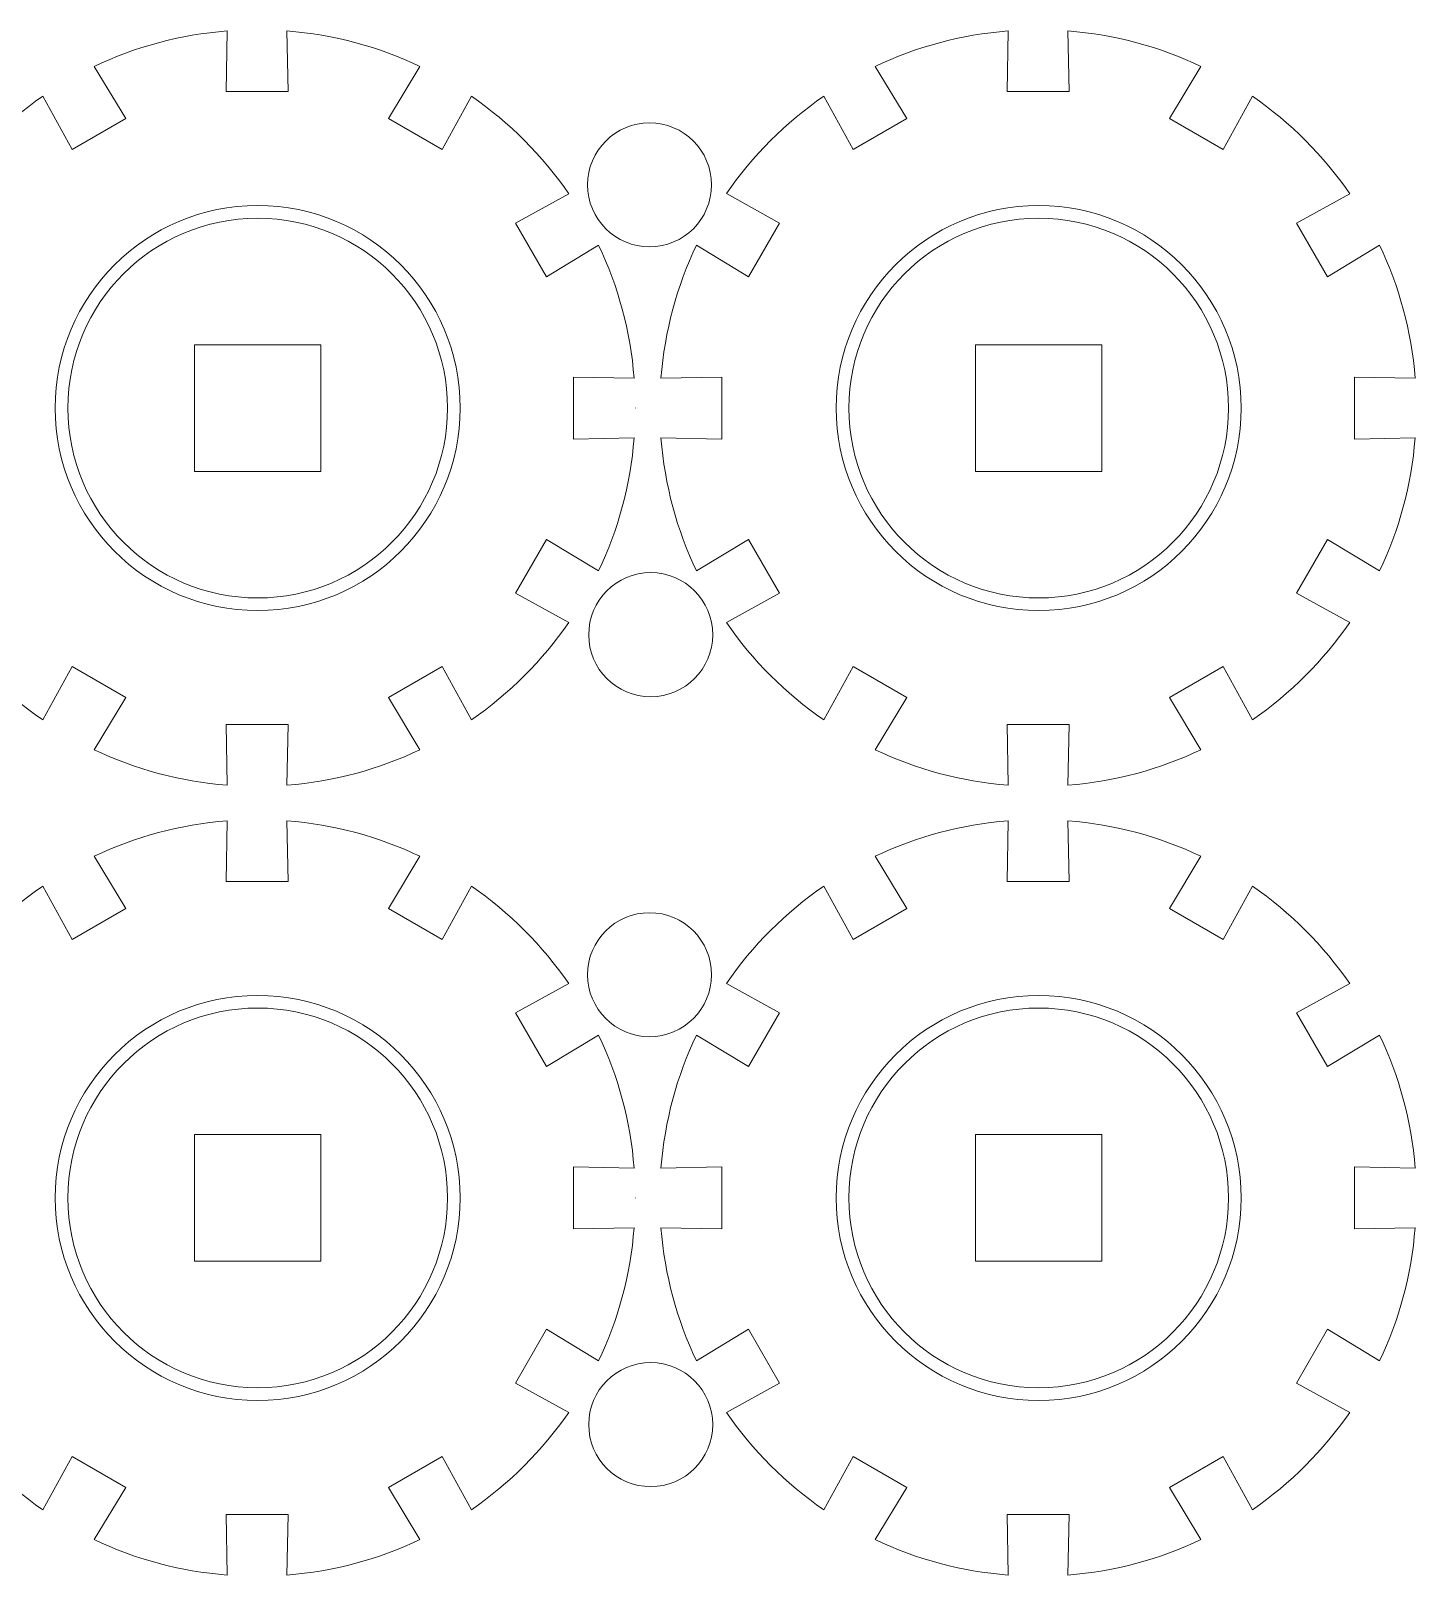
# Model space of a CAD drawing. Header units: centimetres. Extents: x -226 to -75, y 0 to 222.
# Drawn here: x -221.7 to -216.23, y 8.6 to 14.7 of the extents above; entities that cross this region are included whole.
import ezdxf

# ---------------------------------------------------------------- set-up
doc = ezdxf.new("R2010")
doc.units = ezdxf.units.CM
doc.header["$MEASUREMENT"] = 0
doc.layers.add('layer 1', color=7, linetype='Continuous')

msp = doc.modelspace()

# ---------------------------------------------------------------- linework, layer by layer
at = {"layer": 'layer 1', "color": 1, "lineweight": 9}
for points, knots in [([(-219.78056, 12.47639), (-219.78056, 12.47639), (-219.65805, 12.68855), (-219.65805, 12.68855), (-219.65805, 12.68855), (-219.65805, 12.68855), (-219.45216, 12.56395), (-219.45216, 12.56395), (-219.45216, 12.56395), (-219.37512, 12.72534), (-219.3265, 12.90275), (-219.31193, 13.08976), (-219.31193, 13.08976), (-219.31193, 13.08976), (-219.55189, 13.08486), (-219.55189, 13.08486), (-219.55189, 13.08486), (-219.55189, 13.08486), (-219.55189, 13.32986), (-219.55189, 13.32986), (-219.55189, 13.32986), (-219.55189, 13.32986), (-219.31193, 13.32492), (-219.31193, 13.32492), (-219.31193, 13.32492), (-219.32647, 13.51193), (-219.37508, 13.68934), (-219.45213, 13.8507), (-219.45213, 13.8507), (-219.45213, 13.8507), (-219.65808, 13.72621), (-219.65808, 13.72621), (-219.65808, 13.72621), (-219.65808, 13.72621), (-219.7806, 13.93833), (-219.7806, 13.93833), (-219.7806, 13.93833), (-219.7806, 13.93833), (-219.57003, 14.05419), (-219.57003, 14.05419), (-219.57003, 14.05419), (-219.67374, 14.20472), (-219.80424, 14.33521), (-219.95477, 14.439), (-219.95477, 14.439), (-219.95477, 14.439), (-220.07072, 14.22842), (-220.07072, 14.22842), (-220.07072, 14.22842), (-220.07072, 14.22842), (-220.28289, 14.35094), (-220.28289, 14.35094), (-220.28289, 14.35094), (-220.28289, 14.35094), (-220.15825, 14.55689), (-220.15825, 14.55689), (-220.15825, 14.55689), (-220.31961, 14.63391), (-220.49706, 14.68255), (-220.68403, 14.69716), (-220.68403, 14.69716), (-220.68403, 14.69716), (-220.67916, 14.45716), (-220.67916, 14.45716), (-220.67916, 14.45716), (-220.67916, 14.45716), (-220.92416, 14.45716), (-220.92416, 14.45716), (-220.92416, 14.45716), (-220.92416, 14.45716), (-220.91926, 14.69716), (-220.91926, 14.69716), (-220.91926, 14.69716), (-221.10627, 14.68255), (-221.28365, 14.63398), (-221.44501, 14.55689), (-221.44501, 14.55689), (-221.44501, 14.55689), (-221.32048, 14.35101), (-221.32048, 14.35101), (-221.32048, 14.35101), (-221.32048, 14.35101), (-221.53267, 14.22849), (-221.53267, 14.22849), (-221.53267, 14.22849), (-221.53267, 14.22849), (-221.64852, 14.439), (-221.64852, 14.439), (-221.64852, 14.439), (-221.79905, 14.33528), (-221.92958, 14.20479), (-222.03326, 14.05426), (-222.03326, 14.05426), (-222.03326, 14.05426), (-221.82283, 13.93833), (-221.82283, 13.93833), (-221.82283, 13.93833), (-221.82283, 13.93833), (-221.94528, 13.72621), (-221.94528, 13.72621), (-221.94528, 13.72621), (-221.94528, 13.72621), (-222.15116, 13.85077), (-222.15116, 13.85077), (-222.15116, 13.85077), (-222.22828, 13.68941), (-222.27689, 13.51197), (-222.29146, 13.32499), (-222.29146, 13.32499), (-222.29146, 13.32499), (-222.05154, 13.32986), (-222.05154, 13.32986), (-222.05154, 13.32986), (-222.05154, 13.32986), (-222.0515, 13.08486), (-222.0515, 13.08486), (-222.0515, 13.08486), (-222.0515, 13.08486), (-222.29146, 13.08983), (-222.29146, 13.08983), (-222.29146, 13.08983), (-222.27689, 12.90282), (-222.22828, 12.72541), (-222.1512, 12.56402), (-222.1512, 12.56402), (-222.1512, 12.56402), (-221.94535, 12.68855), (-221.94535, 12.68855), (-221.94535, 12.68855), (-221.94535, 12.68855), (-221.82283, 12.47639), (-221.82283, 12.47639), (-221.82283, 12.47639), (-221.82283, 12.47639), (-222.0333, 12.36057), (-222.0333, 12.36057), (-222.0333, 12.36057), (-221.92958, 12.21), (-221.79909, 12.07944), (-221.64852, 11.97576), (-221.64852, 11.97576), (-221.64852, 11.97576), (-221.53271, 12.18616), (-221.53271, 12.18616), (-221.53271, 12.18616), (-221.53271, 12.18616), (-221.32051, 12.06374), (-221.32051, 12.06374), (-221.32051, 12.06374), (-221.32051, 12.06374), (-221.44508, 11.85786), (-221.44508, 11.85786), (-221.44508, 11.85786), (-221.28368, 11.78082), (-221.10627, 11.73217), (-220.91926, 11.71763), (-220.91926, 11.71763), (-220.91926, 11.71763), (-220.92416, 11.95756), (-220.92416, 11.95756), (-220.92416, 11.95756), (-220.92416, 11.95756), (-220.67916, 11.95756), (-220.67916, 11.95756), (-220.67916, 11.95756), (-220.67916, 11.95756), (-220.68406, 11.71763), (-220.68406, 11.71763), (-220.68406, 11.71763), (-220.49713, 11.73217), (-220.31968, 11.78082), (-220.15832, 11.85786), (-220.15832, 11.85786), (-220.15832, 11.85786), (-220.28285, 12.06374), (-220.28285, 12.06374), (-220.28285, 12.06374), (-220.28285, 12.06374), (-220.07069, 12.18623), (-220.07069, 12.18623), (-220.07069, 12.18623), (-220.07069, 12.18623), (-219.95484, 11.97576), (-219.95484, 11.97576), (-219.95484, 11.97576), (-219.80431, 12.07944), (-219.67381, 12.21), (-219.5701, 12.3605), (-219.5701, 12.3605), (-219.5701, 12.3605), (-219.78056, 12.47639), (-219.78056, 12.47639)], [0, 0, 0, 0, 0.0204082, 0.0204082, 0.0204082, 0.0204082, 0.0408163, 0.0408163, 0.0408163, 0.0408163, 0.0612245, 0.0612245, 0.0612245, 0.0612245, 0.0816327, 0.0816327, 0.0816327, 0.0816327, 0.1020408, 0.1020408, 0.1020408, 0.1020408, 0.122449, 0.122449, 0.122449, 0.122449, 0.1428571, 0.1428571, 0.1428571, 0.1428571, 0.1632653, 0.1632653, 0.1632653, 0.1632653, 0.1836735, 0.1836735, 0.1836735, 0.1836735, 0.2040816, 0.2040816, 0.2040816, 0.2040816, 0.2244898, 0.2244898, 0.2244898, 0.2244898, 0.244898, 0.244898, 0.244898, 0.244898, 0.2653061, 0.2653061, 0.2653061, 0.2653061, 0.2857143, 0.2857143, 0.2857143, 0.2857143, 0.3061224, 0.3061224, 0.3061224, 0.3061224, 0.3265306, 0.3265306, 0.3265306, 0.3265306, 0.3469388, 0.3469388, 0.3469388, 0.3469388, 0.3673469, 0.3673469, 0.3673469, 0.3673469, 0.3877551, 0.3877551, 0.3877551, 0.3877551, 0.4081633, 0.4081633, 0.4081633, 0.4081633, 0.4285714, 0.4285714, 0.4285714, 0.4285714, 0.4489796, 0.4489796, 0.4489796, 0.4489796, 0.4693878, 0.4693878, 0.4693878, 0.4693878, 0.4897959, 0.4897959, 0.4897959, 0.4897959, 0.5102041, 0.5102041, 0.5102041, 0.5102041, 0.5306122, 0.5306122, 0.5306122, 0.5306122, 0.5510204, 0.5510204, 0.5510204, 0.5510204, 0.5714286, 0.5714286, 0.5714286, 0.5714286, 0.5918367, 0.5918367, 0.5918367, 0.5918367, 0.6122449, 0.6122449, 0.6122449, 0.6122449, 0.6326531, 0.6326531, 0.6326531, 0.6326531, 0.6530612, 0.6530612, 0.6530612, 0.6530612, 0.6734694, 0.6734694, 0.6734694, 0.6734694, 0.6938776, 0.6938776, 0.6938776, 0.6938776, 0.7142857, 0.7142857, 0.7142857, 0.7142857, 0.7346939, 0.7346939, 0.7346939, 0.7346939, 0.755102, 0.755102, 0.755102, 0.755102, 0.7755102, 0.7755102, 0.7755102, 0.7755102, 0.7959184, 0.7959184, 0.7959184, 0.7959184, 0.8163265, 0.8163265, 0.8163265, 0.8163265, 0.8367347, 0.8367347, 0.8367347, 0.8367347, 0.8571429, 0.8571429, 0.8571429, 0.8571429, 0.877551, 0.877551, 0.877551, 0.877551, 0.8979592, 0.8979592, 0.8979592, 0.8979592, 0.9183673, 0.9183673, 0.9183673, 0.9183673, 0.9387755, 0.9387755, 0.9387755, 0.9387755, 0.9591837, 0.9591837, 0.9591837, 0.9591837, 1, 1, 1, 1]), ([(-216.69486, 12.47639), (-216.69486, 12.47639), (-216.57234, 12.68855), (-216.57234, 12.68855), (-216.57234, 12.68855), (-216.57234, 12.68855), (-216.36646, 12.56395), (-216.36646, 12.56395), (-216.36646, 12.56395), (-216.28941, 12.72534), (-216.2408, 12.90275), (-216.22623, 13.08976), (-216.22623, 13.08976), (-216.22623, 13.08976), (-216.46619, 13.08486), (-216.46619, 13.08486), (-216.46619, 13.08486), (-216.46619, 13.08486), (-216.46619, 13.32986), (-216.46619, 13.32986), (-216.46619, 13.32986), (-216.46619, 13.32986), (-216.22623, 13.32492), (-216.22623, 13.32492), (-216.22623, 13.32492), (-216.24076, 13.51193), (-216.28938, 13.68934), (-216.36642, 13.8507), (-216.36642, 13.8507), (-216.36642, 13.8507), (-216.57238, 13.72621), (-216.57238, 13.72621), (-216.57238, 13.72621), (-216.57238, 13.72621), (-216.6949, 13.93833), (-216.6949, 13.93833), (-216.6949, 13.93833), (-216.6949, 13.93833), (-216.48432, 14.05419), (-216.48432, 14.05419), (-216.48432, 14.05419), (-216.58804, 14.20472), (-216.71853, 14.33521), (-216.86906, 14.439), (-216.86906, 14.439), (-216.86906, 14.439), (-216.98502, 14.22842), (-216.98502, 14.22842), (-216.98502, 14.22842), (-216.98502, 14.22842), (-217.19718, 14.35094), (-217.19718, 14.35094), (-217.19718, 14.35094), (-217.19718, 14.35094), (-217.07254, 14.55689), (-217.07254, 14.55689), (-217.07254, 14.55689), (-217.2339, 14.63391), (-217.41135, 14.68255), (-217.59832, 14.69716), (-217.59832, 14.69716), (-217.59832, 14.69716), (-217.59346, 14.45716), (-217.59346, 14.45716), (-217.59346, 14.45716), (-217.59346, 14.45716), (-217.83846, 14.45716), (-217.83846, 14.45716), (-217.83846, 14.45716), (-217.83846, 14.45716), (-217.83356, 14.69716), (-217.83356, 14.69716), (-217.83356, 14.69716), (-218.02056, 14.68255), (-218.19794, 14.63398), (-218.3593, 14.55689), (-218.3593, 14.55689), (-218.3593, 14.55689), (-218.23477, 14.35101), (-218.23477, 14.35101), (-218.23477, 14.35101), (-218.23477, 14.35101), (-218.44697, 14.22849), (-218.44697, 14.22849), (-218.44697, 14.22849), (-218.44697, 14.22849), (-218.56282, 14.439), (-218.56282, 14.439), (-218.56282, 14.439), (-218.71335, 14.33528), (-218.84388, 14.20479), (-218.94756, 14.05426), (-218.94756, 14.05426), (-218.94756, 14.05426), (-218.73713, 13.93833), (-218.73713, 13.93833), (-218.73713, 13.93833), (-218.73713, 13.93833), (-218.85958, 13.72621), (-218.85958, 13.72621), (-218.85958, 13.72621), (-218.85958, 13.72621), (-219.06546, 13.85077), (-219.06546, 13.85077), (-219.06546, 13.85077), (-219.14257, 13.68941), (-219.19119, 13.51197), (-219.20576, 13.32499), (-219.20576, 13.32499), (-219.20576, 13.32499), (-218.96583, 13.32986), (-218.96583, 13.32986), (-218.96583, 13.32986), (-218.96583, 13.32986), (-218.9658, 13.08486), (-218.9658, 13.08486), (-218.9658, 13.08486), (-218.9658, 13.08486), (-219.20576, 13.08983), (-219.20576, 13.08983), (-219.20576, 13.08983), (-219.19119, 12.90282), (-219.14257, 12.72541), (-219.06549, 12.56402), (-219.06549, 12.56402), (-219.06549, 12.56402), (-218.85965, 12.68855), (-218.85965, 12.68855), (-218.85965, 12.68855), (-218.85965, 12.68855), (-218.73713, 12.47639), (-218.73713, 12.47639), (-218.73713, 12.47639), (-218.73713, 12.47639), (-218.94759, 12.36057), (-218.94759, 12.36057), (-218.94759, 12.36057), (-218.84388, 12.21), (-218.71338, 12.07944), (-218.56282, 11.97576), (-218.56282, 11.97576), (-218.56282, 11.97576), (-218.447, 12.18616), (-218.447, 12.18616), (-218.447, 12.18616), (-218.447, 12.18616), (-218.23481, 12.06374), (-218.23481, 12.06374), (-218.23481, 12.06374), (-218.23481, 12.06374), (-218.35937, 11.85786), (-218.35937, 11.85786), (-218.35937, 11.85786), (-218.19798, 11.78082), (-218.02056, 11.73217), (-217.83356, 11.71763), (-217.83356, 11.71763), (-217.83356, 11.71763), (-217.83846, 11.95756), (-217.83846, 11.95756), (-217.83846, 11.95756), (-217.83846, 11.95756), (-217.59346, 11.95756), (-217.59346, 11.95756), (-217.59346, 11.95756), (-217.59346, 11.95756), (-217.59836, 11.71763), (-217.59836, 11.71763), (-217.59836, 11.71763), (-217.41142, 11.73217), (-217.23398, 11.78082), (-217.07261, 11.85786), (-217.07261, 11.85786), (-217.07261, 11.85786), (-217.19715, 12.06374), (-217.19715, 12.06374), (-217.19715, 12.06374), (-217.19715, 12.06374), (-216.98498, 12.18623), (-216.98498, 12.18623), (-216.98498, 12.18623), (-216.98498, 12.18623), (-216.86913, 11.97576), (-216.86913, 11.97576), (-216.86913, 11.97576), (-216.7186, 12.07944), (-216.58811, 12.21), (-216.48439, 12.3605), (-216.48439, 12.3605), (-216.48439, 12.3605), (-216.69486, 12.47639), (-216.69486, 12.47639)], [0, 0, 0, 0, 0.0204082, 0.0204082, 0.0204082, 0.0204082, 0.0408163, 0.0408163, 0.0408163, 0.0408163, 0.0612245, 0.0612245, 0.0612245, 0.0612245, 0.0816327, 0.0816327, 0.0816327, 0.0816327, 0.1020408, 0.1020408, 0.1020408, 0.1020408, 0.122449, 0.122449, 0.122449, 0.122449, 0.1428571, 0.1428571, 0.1428571, 0.1428571, 0.1632653, 0.1632653, 0.1632653, 0.1632653, 0.1836735, 0.1836735, 0.1836735, 0.1836735, 0.2040816, 0.2040816, 0.2040816, 0.2040816, 0.2244898, 0.2244898, 0.2244898, 0.2244898, 0.244898, 0.244898, 0.244898, 0.244898, 0.2653061, 0.2653061, 0.2653061, 0.2653061, 0.2857143, 0.2857143, 0.2857143, 0.2857143, 0.3061224, 0.3061224, 0.3061224, 0.3061224, 0.3265306, 0.3265306, 0.3265306, 0.3265306, 0.3469388, 0.3469388, 0.3469388, 0.3469388, 0.3673469, 0.3673469, 0.3673469, 0.3673469, 0.3877551, 0.3877551, 0.3877551, 0.3877551, 0.4081633, 0.4081633, 0.4081633, 0.4081633, 0.4285714, 0.4285714, 0.4285714, 0.4285714, 0.4489796, 0.4489796, 0.4489796, 0.4489796, 0.4693878, 0.4693878, 0.4693878, 0.4693878, 0.4897959, 0.4897959, 0.4897959, 0.4897959, 0.5102041, 0.5102041, 0.5102041, 0.5102041, 0.5306122, 0.5306122, 0.5306122, 0.5306122, 0.5510204, 0.5510204, 0.5510204, 0.5510204, 0.5714286, 0.5714286, 0.5714286, 0.5714286, 0.5918367, 0.5918367, 0.5918367, 0.5918367, 0.6122449, 0.6122449, 0.6122449, 0.6122449, 0.6326531, 0.6326531, 0.6326531, 0.6326531, 0.6530612, 0.6530612, 0.6530612, 0.6530612, 0.6734694, 0.6734694, 0.6734694, 0.6734694, 0.6938776, 0.6938776, 0.6938776, 0.6938776, 0.7142857, 0.7142857, 0.7142857, 0.7142857, 0.7346939, 0.7346939, 0.7346939, 0.7346939, 0.755102, 0.755102, 0.755102, 0.755102, 0.7755102, 0.7755102, 0.7755102, 0.7755102, 0.7959184, 0.7959184, 0.7959184, 0.7959184, 0.8163265, 0.8163265, 0.8163265, 0.8163265, 0.8367347, 0.8367347, 0.8367347, 0.8367347, 0.8571429, 0.8571429, 0.8571429, 0.8571429, 0.877551, 0.877551, 0.877551, 0.877551, 0.8979592, 0.8979592, 0.8979592, 0.8979592, 0.9183673, 0.9183673, 0.9183673, 0.9183673, 0.9387755, 0.9387755, 0.9387755, 0.9387755, 0.9591837, 0.9591837, 0.9591837, 0.9591837, 1, 1, 1, 1]), ([(-219.25102, 13.84402), (-219.38613, 13.84402), (-219.49602, 13.95398), (-219.49602, 14.08903), (-219.49602, 14.08903), (-219.49602, 14.22414), (-219.38613, 14.33407), (-219.25102, 14.33407), (-219.25102, 14.33407), (-219.11597, 14.33407), (-219.00605, 14.22414), (-219.00605, 14.08903), (-219.00605, 14.08903), (-219.00605, 13.95398), (-219.11597, 13.84402), (-219.25102, 13.84402)], [0, 0, 0, 0, 0.2, 0.2, 0.2, 0.2, 0.4, 0.4, 0.4, 0.4, 0.6, 0.6, 0.6, 0.6, 1, 1, 1, 1]), ([(-220.79918, 14.00739), (-220.35736, 14.00739), (-219.99915, 13.64925), (-219.99915, 13.20743), (-219.99915, 13.20743), (-219.99915, 12.76557), (-220.35736, 12.4074), (-220.79918, 12.4074), (-220.79918, 12.4074), (-221.24099, 12.4074), (-221.5992, 12.76557), (-221.5992, 13.20743), (-221.5992, 13.20743), (-221.5992, 13.64925), (-221.24099, 14.00739), (-220.79918, 14.00739)], [0, 0, 0, 0, 0.2, 0.2, 0.2, 0.2, 0.4, 0.4, 0.4, 0.4, 0.6, 0.6, 0.6, 0.6, 1, 1, 1, 1]), ([(-217.71347, 14.00739), (-217.27162, 14.00739), (-216.91344, 13.64925), (-216.91344, 13.20743), (-216.91344, 13.20743), (-216.91344, 12.76557), (-217.27162, 12.4074), (-217.71347, 12.4074), (-217.71347, 12.4074), (-218.15525, 12.4074), (-218.51346, 12.76557), (-218.51346, 13.20743), (-218.51346, 13.20743), (-218.51346, 13.64925), (-218.15525, 14.00739), (-217.71347, 14.00739)], [0, 0, 0, 0, 0.2, 0.2, 0.2, 0.2, 0.4, 0.4, 0.4, 0.4, 0.6, 0.6, 0.6, 0.6, 1, 1, 1, 1]), ([(-220.79918, 13.95737), (-221.21337, 13.95737), (-221.54918, 13.62159), (-221.54918, 13.20743), (-221.54918, 13.20743), (-221.54918, 12.7932), (-221.21337, 12.45743), (-220.79918, 12.45743), (-220.79918, 12.45743), (-220.38494, 12.45743), (-220.04917, 12.7932), (-220.04917, 13.20743), (-220.04917, 13.20743), (-220.04917, 13.62159), (-220.38494, 13.95737), (-220.79918, 13.95737)], [0, 0, 0, 0, 0.2, 0.2, 0.2, 0.2, 0.4, 0.4, 0.4, 0.4, 0.6, 0.6, 0.6, 0.6, 1, 1, 1, 1]), ([(-217.71347, 13.95737), (-218.12763, 13.95737), (-218.46348, 13.62159), (-218.46348, 13.20743), (-218.46348, 13.20743), (-218.46348, 12.7932), (-218.12763, 12.45743), (-217.71347, 12.45743), (-217.71347, 12.45743), (-217.29924, 12.45743), (-216.96347, 12.7932), (-216.96347, 13.20743), (-216.96347, 13.20743), (-216.96347, 13.62159), (-217.29924, 13.95737), (-217.71347, 13.95737)], [0, 0, 0, 0, 0.2, 0.2, 0.2, 0.2, 0.4, 0.4, 0.4, 0.4, 0.6, 0.6, 0.6, 0.6, 1, 1, 1, 1]), ([(-219.3069, 13.20668), (-219.3069, 13.20668), (-219.3069, 13.20738), (-219.3069, 13.20738), (-219.3069, 13.20738), (-219.3069, 13.20738), (-219.3069, 13.20806), (-219.3069, 13.20806), (-219.3069, 13.20806), (-219.3069, 13.20806), (-219.3069, 13.20668), (-219.3069, 13.20668)], [0, 0, 0, 0, 0.25, 0.25, 0.25, 0.25, 0.5, 0.5, 0.5, 0.5, 1, 1, 1, 1]), ([(-219.24633, 12.06718), (-219.38141, 12.06718), (-219.49134, 12.17714), (-219.49134, 12.31225), (-219.49134, 12.31225), (-219.49134, 12.4473), (-219.38141, 12.55722), (-219.24633, 12.55722), (-219.24633, 12.55722), (-219.11122, 12.55722), (-219.00133, 12.4473), (-219.00133, 12.31225), (-219.00133, 12.31225), (-219.00133, 12.17714), (-219.11122, 12.06718), (-219.24633, 12.06718)], [0, 0, 0, 0, 0.2, 0.2, 0.2, 0.2, 0.4, 0.4, 0.4, 0.4, 0.6, 0.6, 0.6, 0.6, 1, 1, 1, 1]), ([(-219.78056, 9.35644), (-219.78056, 9.35644), (-219.65805, 9.5686), (-219.65805, 9.5686), (-219.65805, 9.5686), (-219.65805, 9.5686), (-219.45216, 9.444), (-219.45216, 9.444), (-219.45216, 9.444), (-219.37512, 9.60539), (-219.3265, 9.78281), (-219.31193, 9.96981), (-219.31193, 9.96981), (-219.31193, 9.96981), (-219.55189, 9.96491), (-219.55189, 9.96491), (-219.55189, 9.96491), (-219.55189, 9.96491), (-219.55189, 10.20991), (-219.55189, 10.20991), (-219.55189, 10.20991), (-219.55189, 10.20991), (-219.31193, 10.20497), (-219.31193, 10.20497), (-219.31193, 10.20497), (-219.32647, 10.39198), (-219.37508, 10.56939), (-219.45213, 10.73075), (-219.45213, 10.73075), (-219.45213, 10.73075), (-219.65808, 10.60626), (-219.65808, 10.60626), (-219.65808, 10.60626), (-219.65808, 10.60626), (-219.7806, 10.81838), (-219.7806, 10.81838), (-219.7806, 10.81838), (-219.7806, 10.81838), (-219.57003, 10.93424), (-219.57003, 10.93424), (-219.57003, 10.93424), (-219.67374, 11.08477), (-219.80424, 11.21526), (-219.95477, 11.31905), (-219.95477, 11.31905), (-219.95477, 11.31905), (-220.07072, 11.10847), (-220.07072, 11.10847), (-220.07072, 11.10847), (-220.07072, 11.10847), (-220.28289, 11.23099), (-220.28289, 11.23099), (-220.28289, 11.23099), (-220.28289, 11.23099), (-220.15825, 11.43694), (-220.15825, 11.43694), (-220.15825, 11.43694), (-220.31961, 11.51396), (-220.49706, 11.5626), (-220.68403, 11.57721), (-220.68403, 11.57721), (-220.68403, 11.57721), (-220.67916, 11.33721), (-220.67916, 11.33721), (-220.67916, 11.33721), (-220.67916, 11.33721), (-220.92416, 11.33721), (-220.92416, 11.33721), (-220.92416, 11.33721), (-220.92416, 11.33721), (-220.91926, 11.57721), (-220.91926, 11.57721), (-220.91926, 11.57721), (-221.10627, 11.5626), (-221.28365, 11.51403), (-221.44501, 11.43694), (-221.44501, 11.43694), (-221.44501, 11.43694), (-221.32048, 11.23106), (-221.32048, 11.23106), (-221.32048, 11.23106), (-221.32048, 11.23106), (-221.53267, 11.10854), (-221.53267, 11.10854), (-221.53267, 11.10854), (-221.53267, 11.10854), (-221.64852, 11.31905), (-221.64852, 11.31905), (-221.64852, 11.31905), (-221.79905, 11.21533), (-221.92958, 11.08484), (-222.03326, 10.93431), (-222.03326, 10.93431), (-222.03326, 10.93431), (-221.82283, 10.81838), (-221.82283, 10.81838), (-221.82283, 10.81838), (-221.82283, 10.81838), (-221.94528, 10.60626), (-221.94528, 10.60626), (-221.94528, 10.60626), (-221.94528, 10.60626), (-222.15116, 10.73082), (-222.15116, 10.73082), (-222.15116, 10.73082), (-222.22828, 10.56946), (-222.27689, 10.39202), (-222.29146, 10.20504), (-222.29146, 10.20504), (-222.29146, 10.20504), (-222.05154, 10.20991), (-222.05154, 10.20991), (-222.05154, 10.20991), (-222.05154, 10.20991), (-222.0515, 9.96491), (-222.0515, 9.96491), (-222.0515, 9.96491), (-222.0515, 9.96491), (-222.29146, 9.96988), (-222.29146, 9.96988), (-222.29146, 9.96988), (-222.27689, 9.78288), (-222.22828, 9.60546), (-222.1512, 9.44407), (-222.1512, 9.44407), (-222.1512, 9.44407), (-221.94535, 9.5686), (-221.94535, 9.5686), (-221.94535, 9.5686), (-221.94535, 9.5686), (-221.82283, 9.35644), (-221.82283, 9.35644), (-221.82283, 9.35644), (-221.82283, 9.35644), (-222.0333, 9.24062), (-222.0333, 9.24062), (-222.0333, 9.24062), (-221.92958, 9.09006), (-221.79909, 8.95949), (-221.64852, 8.85581), (-221.64852, 8.85581), (-221.64852, 8.85581), (-221.53271, 9.06621), (-221.53271, 9.06621), (-221.53271, 9.06621), (-221.53271, 9.06621), (-221.32051, 8.94379), (-221.32051, 8.94379), (-221.32051, 8.94379), (-221.32051, 8.94379), (-221.44508, 8.73791), (-221.44508, 8.73791), (-221.44508, 8.73791), (-221.28368, 8.66087), (-221.10627, 8.61222), (-220.91926, 8.59768), (-220.91926, 8.59768), (-220.91926, 8.59768), (-220.92416, 8.83761), (-220.92416, 8.83761), (-220.92416, 8.83761), (-220.92416, 8.83761), (-220.67916, 8.83761), (-220.67916, 8.83761), (-220.67916, 8.83761), (-220.67916, 8.83761), (-220.68406, 8.59768), (-220.68406, 8.59768), (-220.68406, 8.59768), (-220.49713, 8.61222), (-220.31968, 8.66087), (-220.15832, 8.73791), (-220.15832, 8.73791), (-220.15832, 8.73791), (-220.28285, 8.94379), (-220.28285, 8.94379), (-220.28285, 8.94379), (-220.28285, 8.94379), (-220.07069, 9.06628), (-220.07069, 9.06628), (-220.07069, 9.06628), (-220.07069, 9.06628), (-219.95484, 8.85581), (-219.95484, 8.85581), (-219.95484, 8.85581), (-219.80431, 8.95949), (-219.67381, 9.09006), (-219.5701, 9.24055), (-219.5701, 9.24055), (-219.5701, 9.24055), (-219.78056, 9.35644), (-219.78056, 9.35644)], [0, 0, 0, 0, 0.0204082, 0.0204082, 0.0204082, 0.0204082, 0.0408163, 0.0408163, 0.0408163, 0.0408163, 0.0612245, 0.0612245, 0.0612245, 0.0612245, 0.0816327, 0.0816327, 0.0816327, 0.0816327, 0.1020408, 0.1020408, 0.1020408, 0.1020408, 0.122449, 0.122449, 0.122449, 0.122449, 0.1428571, 0.1428571, 0.1428571, 0.1428571, 0.1632653, 0.1632653, 0.1632653, 0.1632653, 0.1836735, 0.1836735, 0.1836735, 0.1836735, 0.2040816, 0.2040816, 0.2040816, 0.2040816, 0.2244898, 0.2244898, 0.2244898, 0.2244898, 0.244898, 0.244898, 0.244898, 0.244898, 0.2653061, 0.2653061, 0.2653061, 0.2653061, 0.2857143, 0.2857143, 0.2857143, 0.2857143, 0.3061224, 0.3061224, 0.3061224, 0.3061224, 0.3265306, 0.3265306, 0.3265306, 0.3265306, 0.3469388, 0.3469388, 0.3469388, 0.3469388, 0.3673469, 0.3673469, 0.3673469, 0.3673469, 0.3877551, 0.3877551, 0.3877551, 0.3877551, 0.4081633, 0.4081633, 0.4081633, 0.4081633, 0.4285714, 0.4285714, 0.4285714, 0.4285714, 0.4489796, 0.4489796, 0.4489796, 0.4489796, 0.4693878, 0.4693878, 0.4693878, 0.4693878, 0.4897959, 0.4897959, 0.4897959, 0.4897959, 0.5102041, 0.5102041, 0.5102041, 0.5102041, 0.5306122, 0.5306122, 0.5306122, 0.5306122, 0.5510204, 0.5510204, 0.5510204, 0.5510204, 0.5714286, 0.5714286, 0.5714286, 0.5714286, 0.5918367, 0.5918367, 0.5918367, 0.5918367, 0.6122449, 0.6122449, 0.6122449, 0.6122449, 0.6326531, 0.6326531, 0.6326531, 0.6326531, 0.6530612, 0.6530612, 0.6530612, 0.6530612, 0.6734694, 0.6734694, 0.6734694, 0.6734694, 0.6938776, 0.6938776, 0.6938776, 0.6938776, 0.7142857, 0.7142857, 0.7142857, 0.7142857, 0.7346939, 0.7346939, 0.7346939, 0.7346939, 0.755102, 0.755102, 0.755102, 0.755102, 0.7755102, 0.7755102, 0.7755102, 0.7755102, 0.7959184, 0.7959184, 0.7959184, 0.7959184, 0.8163265, 0.8163265, 0.8163265, 0.8163265, 0.8367347, 0.8367347, 0.8367347, 0.8367347, 0.8571429, 0.8571429, 0.8571429, 0.8571429, 0.877551, 0.877551, 0.877551, 0.877551, 0.8979592, 0.8979592, 0.8979592, 0.8979592, 0.9183673, 0.9183673, 0.9183673, 0.9183673, 0.9387755, 0.9387755, 0.9387755, 0.9387755, 0.9591837, 0.9591837, 0.9591837, 0.9591837, 1, 1, 1, 1]), ([(-216.69486, 9.35644), (-216.69486, 9.35644), (-216.57234, 9.5686), (-216.57234, 9.5686), (-216.57234, 9.5686), (-216.57234, 9.5686), (-216.36646, 9.444), (-216.36646, 9.444), (-216.36646, 9.444), (-216.28941, 9.60539), (-216.2408, 9.78281), (-216.22623, 9.96981), (-216.22623, 9.96981), (-216.22623, 9.96981), (-216.46619, 9.96491), (-216.46619, 9.96491), (-216.46619, 9.96491), (-216.46619, 9.96491), (-216.46619, 10.20991), (-216.46619, 10.20991), (-216.46619, 10.20991), (-216.46619, 10.20991), (-216.22623, 10.20497), (-216.22623, 10.20497), (-216.22623, 10.20497), (-216.24076, 10.39198), (-216.28938, 10.56939), (-216.36642, 10.73075), (-216.36642, 10.73075), (-216.36642, 10.73075), (-216.57238, 10.60626), (-216.57238, 10.60626), (-216.57238, 10.60626), (-216.57238, 10.60626), (-216.6949, 10.81838), (-216.6949, 10.81838), (-216.6949, 10.81838), (-216.6949, 10.81838), (-216.48432, 10.93424), (-216.48432, 10.93424), (-216.48432, 10.93424), (-216.58804, 11.08477), (-216.71853, 11.21526), (-216.86906, 11.31905), (-216.86906, 11.31905), (-216.86906, 11.31905), (-216.98502, 11.10847), (-216.98502, 11.10847), (-216.98502, 11.10847), (-216.98502, 11.10847), (-217.19718, 11.23099), (-217.19718, 11.23099), (-217.19718, 11.23099), (-217.19718, 11.23099), (-217.07254, 11.43694), (-217.07254, 11.43694), (-217.07254, 11.43694), (-217.2339, 11.51396), (-217.41135, 11.5626), (-217.59832, 11.57721), (-217.59832, 11.57721), (-217.59832, 11.57721), (-217.59346, 11.33721), (-217.59346, 11.33721), (-217.59346, 11.33721), (-217.59346, 11.33721), (-217.83846, 11.33721), (-217.83846, 11.33721), (-217.83846, 11.33721), (-217.83846, 11.33721), (-217.83356, 11.57721), (-217.83356, 11.57721), (-217.83356, 11.57721), (-218.02056, 11.5626), (-218.19794, 11.51403), (-218.3593, 11.43694), (-218.3593, 11.43694), (-218.3593, 11.43694), (-218.23477, 11.23106), (-218.23477, 11.23106), (-218.23477, 11.23106), (-218.23477, 11.23106), (-218.44697, 11.10854), (-218.44697, 11.10854), (-218.44697, 11.10854), (-218.44697, 11.10854), (-218.56282, 11.31905), (-218.56282, 11.31905), (-218.56282, 11.31905), (-218.71335, 11.21533), (-218.84388, 11.08484), (-218.94756, 10.93431), (-218.94756, 10.93431), (-218.94756, 10.93431), (-218.73713, 10.81838), (-218.73713, 10.81838), (-218.73713, 10.81838), (-218.73713, 10.81838), (-218.85958, 10.60626), (-218.85958, 10.60626), (-218.85958, 10.60626), (-218.85958, 10.60626), (-219.06546, 10.73082), (-219.06546, 10.73082), (-219.06546, 10.73082), (-219.14257, 10.56946), (-219.19119, 10.39202), (-219.20576, 10.20504), (-219.20576, 10.20504), (-219.20576, 10.20504), (-218.96583, 10.20991), (-218.96583, 10.20991), (-218.96583, 10.20991), (-218.96583, 10.20991), (-218.9658, 9.96491), (-218.9658, 9.96491), (-218.9658, 9.96491), (-218.9658, 9.96491), (-219.20576, 9.96988), (-219.20576, 9.96988), (-219.20576, 9.96988), (-219.19119, 9.78288), (-219.14257, 9.60546), (-219.06549, 9.44407), (-219.06549, 9.44407), (-219.06549, 9.44407), (-218.85965, 9.5686), (-218.85965, 9.5686), (-218.85965, 9.5686), (-218.85965, 9.5686), (-218.73713, 9.35644), (-218.73713, 9.35644), (-218.73713, 9.35644), (-218.73713, 9.35644), (-218.94759, 9.24062), (-218.94759, 9.24062), (-218.94759, 9.24062), (-218.84388, 9.09006), (-218.71338, 8.95949), (-218.56282, 8.85581), (-218.56282, 8.85581), (-218.56282, 8.85581), (-218.447, 9.06621), (-218.447, 9.06621), (-218.447, 9.06621), (-218.447, 9.06621), (-218.23481, 8.94379), (-218.23481, 8.94379), (-218.23481, 8.94379), (-218.23481, 8.94379), (-218.35937, 8.73791), (-218.35937, 8.73791), (-218.35937, 8.73791), (-218.19798, 8.66087), (-218.02056, 8.61222), (-217.83356, 8.59768), (-217.83356, 8.59768), (-217.83356, 8.59768), (-217.83846, 8.83761), (-217.83846, 8.83761), (-217.83846, 8.83761), (-217.83846, 8.83761), (-217.59346, 8.83761), (-217.59346, 8.83761), (-217.59346, 8.83761), (-217.59346, 8.83761), (-217.59836, 8.59768), (-217.59836, 8.59768), (-217.59836, 8.59768), (-217.41142, 8.61222), (-217.23398, 8.66087), (-217.07261, 8.73791), (-217.07261, 8.73791), (-217.07261, 8.73791), (-217.19715, 8.94379), (-217.19715, 8.94379), (-217.19715, 8.94379), (-217.19715, 8.94379), (-216.98498, 9.06628), (-216.98498, 9.06628), (-216.98498, 9.06628), (-216.98498, 9.06628), (-216.86913, 8.85581), (-216.86913, 8.85581), (-216.86913, 8.85581), (-216.7186, 8.95949), (-216.58811, 9.09006), (-216.48439, 9.24055), (-216.48439, 9.24055), (-216.48439, 9.24055), (-216.69486, 9.35644), (-216.69486, 9.35644)], [0, 0, 0, 0, 0.0204082, 0.0204082, 0.0204082, 0.0204082, 0.0408163, 0.0408163, 0.0408163, 0.0408163, 0.0612245, 0.0612245, 0.0612245, 0.0612245, 0.0816327, 0.0816327, 0.0816327, 0.0816327, 0.1020408, 0.1020408, 0.1020408, 0.1020408, 0.122449, 0.122449, 0.122449, 0.122449, 0.1428571, 0.1428571, 0.1428571, 0.1428571, 0.1632653, 0.1632653, 0.1632653, 0.1632653, 0.1836735, 0.1836735, 0.1836735, 0.1836735, 0.2040816, 0.2040816, 0.2040816, 0.2040816, 0.2244898, 0.2244898, 0.2244898, 0.2244898, 0.244898, 0.244898, 0.244898, 0.244898, 0.2653061, 0.2653061, 0.2653061, 0.2653061, 0.2857143, 0.2857143, 0.2857143, 0.2857143, 0.3061224, 0.3061224, 0.3061224, 0.3061224, 0.3265306, 0.3265306, 0.3265306, 0.3265306, 0.3469388, 0.3469388, 0.3469388, 0.3469388, 0.3673469, 0.3673469, 0.3673469, 0.3673469, 0.3877551, 0.3877551, 0.3877551, 0.3877551, 0.4081633, 0.4081633, 0.4081633, 0.4081633, 0.4285714, 0.4285714, 0.4285714, 0.4285714, 0.4489796, 0.4489796, 0.4489796, 0.4489796, 0.4693878, 0.4693878, 0.4693878, 0.4693878, 0.4897959, 0.4897959, 0.4897959, 0.4897959, 0.5102041, 0.5102041, 0.5102041, 0.5102041, 0.5306122, 0.5306122, 0.5306122, 0.5306122, 0.5510204, 0.5510204, 0.5510204, 0.5510204, 0.5714286, 0.5714286, 0.5714286, 0.5714286, 0.5918367, 0.5918367, 0.5918367, 0.5918367, 0.6122449, 0.6122449, 0.6122449, 0.6122449, 0.6326531, 0.6326531, 0.6326531, 0.6326531, 0.6530612, 0.6530612, 0.6530612, 0.6530612, 0.6734694, 0.6734694, 0.6734694, 0.6734694, 0.6938776, 0.6938776, 0.6938776, 0.6938776, 0.7142857, 0.7142857, 0.7142857, 0.7142857, 0.7346939, 0.7346939, 0.7346939, 0.7346939, 0.755102, 0.755102, 0.755102, 0.755102, 0.7755102, 0.7755102, 0.7755102, 0.7755102, 0.7959184, 0.7959184, 0.7959184, 0.7959184, 0.8163265, 0.8163265, 0.8163265, 0.8163265, 0.8367347, 0.8367347, 0.8367347, 0.8367347, 0.8571429, 0.8571429, 0.8571429, 0.8571429, 0.877551, 0.877551, 0.877551, 0.877551, 0.8979592, 0.8979592, 0.8979592, 0.8979592, 0.9183673, 0.9183673, 0.9183673, 0.9183673, 0.9387755, 0.9387755, 0.9387755, 0.9387755, 0.9591837, 0.9591837, 0.9591837, 0.9591837, 1, 1, 1, 1]), ([(-219.25102, 10.72407), (-219.38613, 10.72407), (-219.49602, 10.83403), (-219.49602, 10.96908), (-219.49602, 10.96908), (-219.49602, 11.10419), (-219.38613, 11.21412), (-219.25102, 11.21412), (-219.25102, 11.21412), (-219.11597, 11.21412), (-219.00605, 11.10419), (-219.00605, 10.96908), (-219.00605, 10.96908), (-219.00605, 10.83403), (-219.11597, 10.72407), (-219.25102, 10.72407)], [0, 0, 0, 0, 0.2, 0.2, 0.2, 0.2, 0.4, 0.4, 0.4, 0.4, 0.6, 0.6, 0.6, 0.6, 1, 1, 1, 1]), ([(-220.79918, 10.88744), (-220.35736, 10.88744), (-219.99915, 10.5293), (-219.99915, 10.08748), (-219.99915, 10.08748), (-219.99915, 9.64563), (-220.35736, 9.28745), (-220.79918, 9.28745), (-220.79918, 9.28745), (-221.24099, 9.28745), (-221.5992, 9.64563), (-221.5992, 10.08748), (-221.5992, 10.08748), (-221.5992, 10.5293), (-221.24099, 10.88744), (-220.79918, 10.88744)], [0, 0, 0, 0, 0.2, 0.2, 0.2, 0.2, 0.4, 0.4, 0.4, 0.4, 0.6, 0.6, 0.6, 0.6, 1, 1, 1, 1]), ([(-217.71347, 10.88744), (-217.27162, 10.88744), (-216.91344, 10.5293), (-216.91344, 10.08748), (-216.91344, 10.08748), (-216.91344, 9.64563), (-217.27162, 9.28745), (-217.71347, 9.28745), (-217.71347, 9.28745), (-218.15525, 9.28745), (-218.51346, 9.64563), (-218.51346, 10.08748), (-218.51346, 10.08748), (-218.51346, 10.5293), (-218.15525, 10.88744), (-217.71347, 10.88744)], [0, 0, 0, 0, 0.2, 0.2, 0.2, 0.2, 0.4, 0.4, 0.4, 0.4, 0.6, 0.6, 0.6, 0.6, 1, 1, 1, 1]), ([(-220.79918, 10.83742), (-221.21337, 10.83742), (-221.54918, 10.50164), (-221.54918, 10.08748), (-221.54918, 10.08748), (-221.54918, 9.67325), (-221.21337, 9.33748), (-220.79918, 9.33748), (-220.79918, 9.33748), (-220.38494, 9.33748), (-220.04917, 9.67325), (-220.04917, 10.08748), (-220.04917, 10.08748), (-220.04917, 10.50164), (-220.38494, 10.83742), (-220.79918, 10.83742)], [0, 0, 0, 0, 0.2, 0.2, 0.2, 0.2, 0.4, 0.4, 0.4, 0.4, 0.6, 0.6, 0.6, 0.6, 1, 1, 1, 1]), ([(-217.71347, 10.83742), (-218.12763, 10.83742), (-218.46348, 10.50164), (-218.46348, 10.08748), (-218.46348, 10.08748), (-218.46348, 9.67325), (-218.12763, 9.33748), (-217.71347, 9.33748), (-217.71347, 9.33748), (-217.29924, 9.33748), (-216.96347, 9.67325), (-216.96347, 10.08748), (-216.96347, 10.08748), (-216.96347, 10.50164), (-217.29924, 10.83742), (-217.71347, 10.83742)], [0, 0, 0, 0, 0.2, 0.2, 0.2, 0.2, 0.4, 0.4, 0.4, 0.4, 0.6, 0.6, 0.6, 0.6, 1, 1, 1, 1]), ([(-219.3069, 10.08673), (-219.3069, 10.08673), (-219.3069, 10.08744), (-219.3069, 10.08744), (-219.3069, 10.08744), (-219.3069, 10.08744), (-219.3069, 10.08811), (-219.3069, 10.08811), (-219.3069, 10.08811), (-219.3069, 10.08811), (-219.3069, 10.08673), (-219.3069, 10.08673)], [0, 0, 0, 0, 0.25, 0.25, 0.25, 0.25, 0.5, 0.5, 0.5, 0.5, 1, 1, 1, 1]), ([(-219.24633, 8.94723), (-219.38141, 8.94723), (-219.49134, 9.05719), (-219.49134, 9.1923), (-219.49134, 9.1923), (-219.49134, 9.32735), (-219.38141, 9.43727), (-219.24633, 9.43727), (-219.24633, 9.43727), (-219.11122, 9.43727), (-219.00133, 9.32735), (-219.00133, 9.1923), (-219.00133, 9.1923), (-219.00133, 9.05719), (-219.11122, 8.94723), (-219.24633, 8.94723)], [0, 0, 0, 0, 0.2, 0.2, 0.2, 0.2, 0.4, 0.4, 0.4, 0.4, 0.6, 0.6, 0.6, 0.6, 1, 1, 1, 1])]:
    msp.add_open_spline(points, degree=3, knots=knots, dxfattribs=at)
for points in [[(-221.04915, 12.95739), (-221.04915, 12.95739), (-221.04915, 13.45742), (-221.04915, 13.45742)], [(-221.04915, 13.45741), (-221.04915, 13.45741), (-220.54916, 13.45741), (-220.54916, 13.45741)], [(-220.54917, 13.45741), (-220.54917, 13.45741), (-220.54917, 12.95739), (-220.54917, 12.95739)], [(-217.96345, 12.95739), (-217.96345, 12.95739), (-217.96345, 13.45742), (-217.96345, 13.45742)], [(-217.96345, 13.45741), (-217.96345, 13.45741), (-217.46342, 13.45741), (-217.46342, 13.45741)], [(-217.46343, 13.45741), (-217.46343, 13.45741), (-217.46343, 12.95739), (-217.46343, 12.95739)], [(-220.54917, 12.95739), (-220.54917, 12.95739), (-221.04916, 12.95739), (-221.04916, 12.95739)], [(-217.46343, 12.95739), (-217.46343, 12.95739), (-217.96346, 12.95739), (-217.96346, 12.95739)], [(-221.04915, 9.83744), (-221.04915, 9.83744), (-221.04915, 10.33747), (-221.04915, 10.33747)], [(-221.04915, 10.33746), (-221.04915, 10.33746), (-220.54916, 10.33746), (-220.54916, 10.33746)], [(-220.54917, 10.33746), (-220.54917, 10.33746), (-220.54917, 9.83744), (-220.54917, 9.83744)], [(-217.96345, 9.83744), (-217.96345, 9.83744), (-217.96345, 10.33747), (-217.96345, 10.33747)], [(-217.96345, 10.33746), (-217.96345, 10.33746), (-217.46342, 10.33746), (-217.46342, 10.33746)], [(-217.46343, 10.33746), (-217.46343, 10.33746), (-217.46343, 9.83744), (-217.46343, 9.83744)], [(-220.54917, 9.83744), (-220.54917, 9.83744), (-221.04916, 9.83744), (-221.04916, 9.83744)], [(-217.46343, 9.83744), (-217.46343, 9.83744), (-217.96346, 9.83744), (-217.96346, 9.83744)]]:
    msp.add_open_spline(points, degree=3, dxfattribs=at)

doc.saveas('drawing.dxf')
